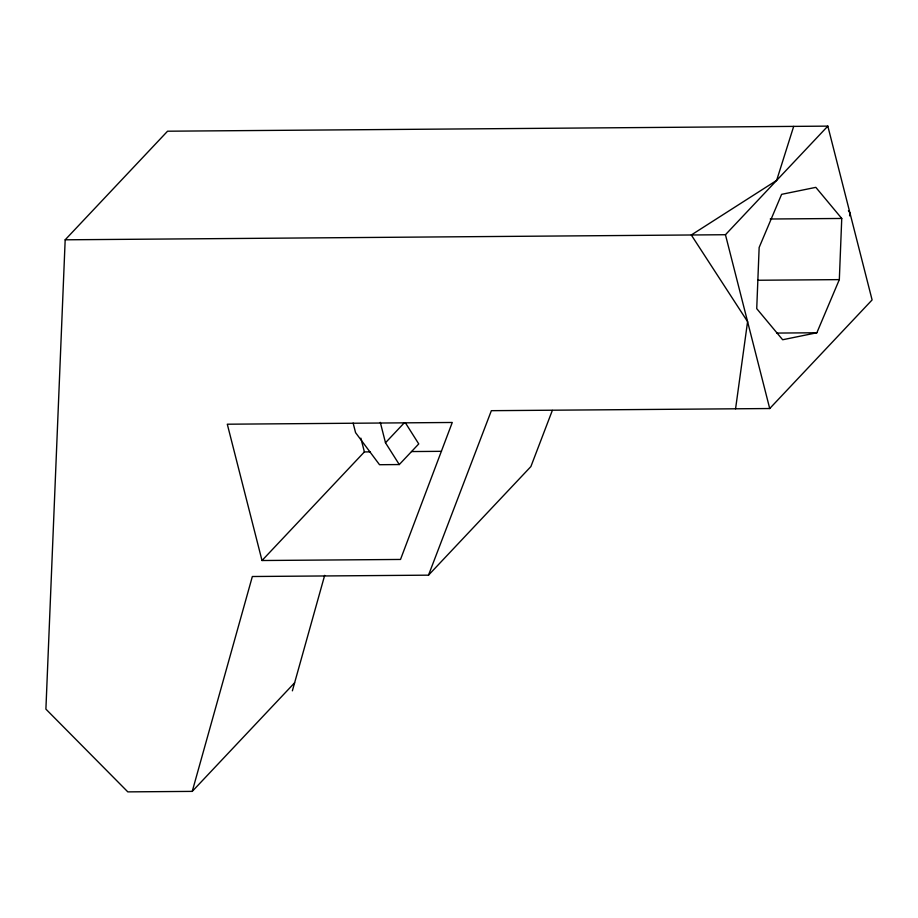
<?xml version="1.0" encoding="UTF-8"?>
<svg xmlns="http://www.w3.org/2000/svg" width="918" height="918" viewBox="0 0 918 918"><rect width="100%" height="100%" fill="white"/><g stroke="black" fill="none" stroke-linecap="round" stroke-linejoin="round"><path stroke-width="1.38" d="M839.327 279.623L841.749 218.461L815.827 187.352L781.608 194.341L759.152 247.47L756.73 308.643L782.652 339.752L816.859 332.764L839.327 279.623L757.798 280.254M192.241 791.385L252.347 576.515L428.511 575.161L491.359 410.679L769.72 408.533L872.1 299.934L827.829 126.122L167.558 131.205L65.178 239.805L45.9 709.121L127.832 791.878L192.241 791.385L294.621 682.785M735.57 408.797L747.585 321.633L691.3 234.985L776.639 180.421L793.68 126.386M849.575 215.833L849.965 213.022L848.427 210.658M292.372 690.829L324.674 575.356M552.349 410.403L530.891 466.562L428.511 575.161M262.009 560.519L400.512 559.452L452.264 422.475L227.297 424.208L262.009 560.519L364.389 451.92L370.092 451.874M405.722 423.336L418.746 443.922L399.284 464.554L385.491 442.763L403.977 423.152M65.178 239.805L725.45 234.721L827.829 126.122M770.225 219.012L841.749 218.461M776.812 333.073L816.859 332.764M411.505 451.564L441.489 451.323M399.284 464.554L379.524 464.715L355.564 432.63L353.132 423.083M725.45 234.721L769.72 408.533M380.304 422.372L385.491 442.763M360.877 438.15L364.389 451.92"/></g></svg>
